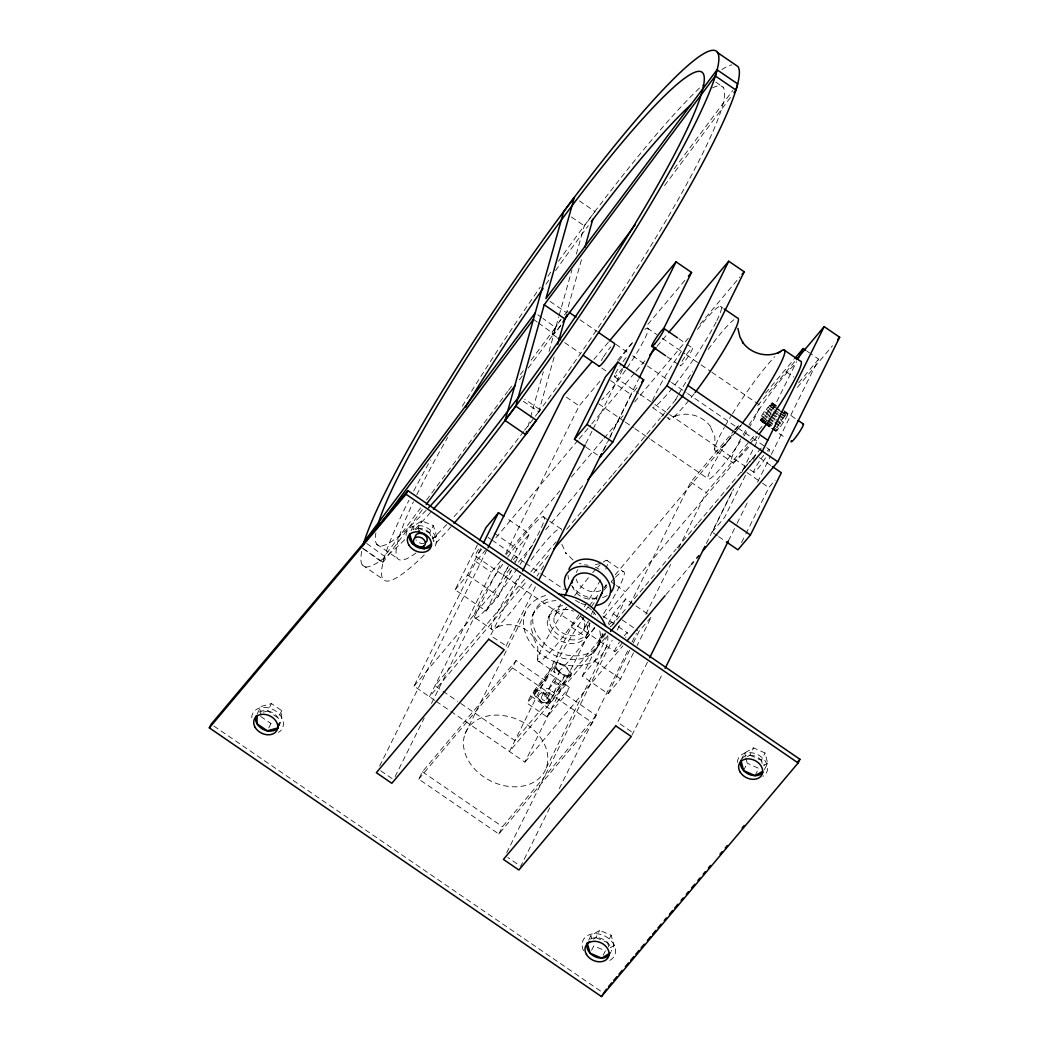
<?xml version="1.0" encoding="UTF-8"?>
<svg xmlns="http://www.w3.org/2000/svg" width="1049" height="1049" viewBox="0 0 1049 1049"><rect width="100%" height="100%" fill="white"/><g stroke="black" fill="none" stroke-linecap="round" stroke-linejoin="round"><path stroke-width="0.75" stroke-dasharray="5 3.75" d="M260.677 715.012L260.886 706.475L271.455 703.591L281.775 710.658L281.525 720.611L279.349 725.016M537.691 659.887L537.822 647.613L532.918 636.323L533.757 637.504C525.601 625.506 508.372 621.113 495.508 627.918L498.799 626.214L495.889 627.918M714.762 449.378L714.894 437.118L709.989 425.815L710.829 427.009C702.673 414.998 685.43 410.605 672.579 417.41L675.871 415.706L672.96 417.41M764.223 423.285C754.519 418.682 768.563 407.733 772.326 402.764L776.404 405.714M760.355 420.623L767.92 411.641L772.326 402.764M777.466 426.812C777.925 425.251 789.897 408.009 787.17 415.955C785.557 418.59 777.388 433.08 775.84 430.064M362.403 548.089L382.688 562.697L384.485 556.272L420.649 507.9M528.224 368.055L553.728 333.949L555.524 327.511L542.844 318.385M527.909 426.733L530.112 418.879M530.558 417.305L543.33 371.792M549.047 351.389L558.737 316.864M559.183 315.29L571.954 269.777M576.347 254.081L584.28 225.837L594.967 211.531L579.494 200.923M538.583 412.506L554.278 356.568M581.434 259.798L566.578 312.733L547.224 299.476M257.254 713.805L260.886 706.475M263.286 712.153L267.823 710.92L271.455 703.591M268.78 727.901L270.957 723.508L273.973 722.682M281.775 710.658L278.142 717.988L267.823 710.92M411.011 530.768L413.188 526.375L421.711 520.842L433.355 525.549L436.502 535.79L433.591 541.651M415.601 529.771L418.066 528.172L421.711 520.842M430.628 535.816L429.723 532.879L433.355 525.549M511.479 570.105L498.537 596.186L486.054 611.016L455.096 589.8L477.387 544.903M455.096 589.8L467.579 574.97L481.242 547.447M434.824 700.391L414.014 686.125L475.853 561.556L485.333 550.292M379.62 766.098L486.566 550.659M500.806 560.9L491.325 572.164L429.487 696.733L527.477 580.359M395.093 776.706L424.202 718.08M431.467 703.433L501.317 562.736M505.684 553.938L579.153 405.911L602.06 378.728M486.054 611.016L508.345 566.106M511.217 560.31L516.973 548.732L529.457 533.902L506.575 518.219M515.072 562.867L529.457 533.902M565.804 694.661L596.147 715.457L592.515 722.787L498.852 834.007L418.748 779.119L422.393 771.789L516.042 660.555L545.782 680.932L527.044 703.184L547.08 716.9L565.804 694.661L569.45 687.331L549.414 673.602L530.689 695.854L527.044 703.184M520.383 575.468L490.552 635.55L506.234 645.922M585.866 443.557L592.41 430.365M593.131 428.91L622.962 368.815M506.038 646.158L535.855 586.076M602.795 451.24L607.161 442.442M610.072 436.581L638.448 379.423M603.857 449.693L608.892 439.557M609.6 438.102L631.183 394.647L637.425 387.238M465.087 733.762L525.116 612.852M532.289 615.894L534.111 612.223M418.748 779.119L512.41 667.885L516.042 660.555M548.05 618.136L549.86 614.478M554.488 616.432L561.031 603.241M580.687 615.802L571.299 626.961L509.46 751.53L607.45 635.156M545.782 680.932L549.414 673.602M541.704 696.667L545.349 689.337M548.666 689.009L552.312 681.693L559.51 672.343L564.664 675.884L560.074 685.141L553.833 692.55L548.666 689.009L554.908 681.601L559.51 672.343M546.883 699.473A2.95 2.242 26.4 0 0 543.972 695.684A2.95 2.242 26.4 0 0 542.031 699.054A2.95 2.242 26.4 0 0 546.883 699.473L550.515 692.143A2.95 2.242 26.4 0 0 547.604 688.354A2.95 2.242 26.4 0 0 545.664 691.724A2.95 2.242 26.4 0 0 550.515 692.143M584.096 628.98L587.728 621.664M591.361 614.334L592.816 611.397M604.46 587.951L605.916 585.014A16.102 12.234 26.4 0 1 604.303 587.781M553.833 692.55L557.465 685.22L564.664 675.884M586.902 634.606L588.712 630.947M547.08 716.9L550.712 709.583L569.45 687.331M450.808 711.353L524.933 762.138L586.771 637.569L596.173 626.41M498.852 834.007L502.497 826.691L596.147 715.457M633.517 652.806L620.575 678.873L608.079 693.704L582.287 676.028L603.136 634.029M608.171 623.88L613.206 613.744L625.689 598.913L634.724 605.103M599.018 644.191L600.841 640.519M582.287 676.028L594.77 661.198L607.004 636.573M612.747 624.994L625.689 598.913M546.175 768.143L606.191 647.22M506.68 852.811L612.183 640.296M617.271 630.043L620.903 622.713M629.636 605.129L690.753 482.016L733.264 431.519M549.807 807.717L520.71 866.343L507.808 857.505M559.261 788.664L628.377 649.436M632.023 642.106L636.389 633.321M645.843 614.268L670.573 564.428M678.585 548.312L706.226 492.624L749.288 441.472M608.079 693.704L629.649 650.249M633.255 643.011L638.998 631.419L651.495 616.589L637.11 645.568M647.456 662.168L617.625 722.263L633.098 732.871M706.383 543.461L732.569 490.696M742.758 470.175L753.667 448.198M754.401 446.73L759.489 436.463M768.943 417.41L796.597 361.721M717.293 535.698L712.14 532.158L733.71 488.703M741.617 472.771L743.059 469.873M745.485 475.315L724.623 517.327L712.14 532.158M753.392 459.383L755.542 455.043L744.095 468.641M631.891 735.31L662.929 672.776M728.412 540.878L736.411 524.749M737.132 523.281L748.055 501.304M757.509 482.252L770.609 455.869M771.33 454.401L818.613 359.138L810.877 353.841M741.525 542.595L745.131 535.344M745.839 533.902L768.851 487.549L775.093 480.127M588.725 940.048L590.902 935.656L599.608 930.319L611.187 935.236L614.071 945.477L611.161 951.338M593.485 939.17L595.976 937.649L599.608 930.319M591.61 950.302L593.786 945.896L605.365 950.814L603.188 955.206M608.787 946.945L607.555 942.566L611.187 935.236M741 760.276L744.646 752.946L753.562 747.858L765.049 752.998L767.619 763.252L763.974 770.582M747.36 756.644L749.93 755.188L753.562 747.858M743.571 770.53L747.203 763.2L745.734 757.339M762.151 763.305L761.417 760.328L765.049 752.998M755.057 775.67L758.689 768.353L747.203 763.2M426.51 500.058L507.637 391.565M508.608 390.254L511.545 386.334M520.343 374.572L523.281 370.651M531.096 360.187L555.524 327.511M674.114 168.902L732.779 90.45M382.688 562.697L423.258 508.437M519.386 379.869L522.336 375.935M664.568 185.529L732.032 95.302M523.621 431.519L497.2 465.861A286.679 33.935 -55.6 0 1 452.696 518.127M524.605 430.247L534.387 417.515M535.37 416.243L540.261 409.884L524.775 399.276M533.679 691.265L555.262 663.204M534.951 692.13L556.442 664.214M548.312 702.41A8.497 3.567 37.6 0 0 541.35 692.314A8.497 3.567 37.6 0 0 536.091 695.998A8.497 3.567 37.6 0 0 548.312 702.41L569.791 674.494M549.479 703.42A10.057 4.222 37.6 0 0 541.245 691.461A10.057 4.222 37.6 0 0 535.016 695.828A10.057 4.222 37.6 0 0 549.479 703.42L571.076 675.372M523.267 401.243L538.753 411.837L540.261 409.884M593.865 359.466L608.433 342.158M617.664 360.187L633.268 341.646M647.849 324.338L685.312 279.847M495.875 537.77L578.051 440.174M579.114 438.915L590.705 425.147M591.754 423.901L634.96 372.592M636.009 371.346L645.489 360.082M657.08 346.314L667.623 333.805M506.077 554.633L559.812 490.814M571.403 477.059L603.018 439.518M604.067 438.259L623.04 415.732M634.632 401.977L688.367 338.145M699.958 324.39L739.991 276.831M414.014 686.125L510.955 570.997M518.324 562.238L534.125 543.474M545.716 529.706L583.65 484.651M524.513 579.376L434.942 685.744L441.603 690.308M530.833 571.862L556.114 541.835M566.657 529.325L590.889 500.543M591.938 499.285L611.96 475.512M613.022 474.253L660.437 417.948M661.486 416.702L678.349 396.679M533.797 572.846L549.61 554.082M734.3 430.287L739.493 424.124M765.547 393.178L793.739 359.702M585.906 609.6L588.004 607.122M589.04 605.876L598.441 594.717M604.709 587.283L606.794 584.804M615.199 574.813L733.395 434.443M734.444 433.198L741.84 424.425M757.666 405.622L795.404 360.804M750.35 440.226L757.693 431.493M758.742 430.247L767.147 420.269M798.656 382.846L818.613 359.138M603.477 617.73L748.868 445.051M749.93 443.806L756.25 436.279M797.41 387.396L832.46 345.777M605.522 632.927L514.915 740.542L458.938 702.187M610.793 626.659L627.656 606.65M628.705 605.391L676.12 549.086M677.182 547.827L697.192 524.054M698.254 522.795L745.669 466.49M746.718 465.245L761.469 447.713M524.933 762.138L622.922 645.764M666.128 594.455L690.36 565.673M432.857 538.163L436.502 535.79M610.348 947.758L614.071 945.477M763.79 765.429L767.619 763.252M600.343 563.483L593.406 565.109M433.263 540.825A12.601 9.585 26.4 0 0 429.906 533.076L427.454 530.991A12.601 9.585 26.4 0 0 418.328 528.172L415.391 528.578A12.601 9.585 26.4 0 0 412.86 529.666M588.056 565.227L584.503 564.768M579.35 563.313L581.041 563.903M418.066 528.172L429.723 532.879M595.976 937.649L607.555 942.566M749.93 755.188L761.417 760.328M715.824 82.11L723.561 87.408M807.009 351.179L809.592 352.949M720.309 306.269L722.931 308.065M571.377 216.986L584.28 225.837M786.16 371.779L793.896 377.089M678.847 338.709L685.6 343.338M686.951 344.269L692.366 347.966M783.931 410.723L795.548 418.682M771.71 403.091L776.876 406.619M784.613 411.929L787.196 413.686M772.313 403.944L776.181 406.592M783.918 411.89L787.799 414.539M770.74 403.996L774.608 406.645M775.893 407.523L779.761 410.172M781.059 411.064L786.212 414.591M771.697 405.347L775.565 407.995M776.85 408.887L780.718 411.536M782.003 412.414L787.17 415.955M769.455 405.425L774.621 408.953M782.357 414.263L784.94 416.033M770.7 407.182L773.283 408.953M774.568 409.844L778.437 412.493M779.735 413.372L786.186 417.79M767.973 407.274L773.126 410.815M774.411 411.693L778.292 414.355M779.577 415.234L783.446 417.882M769.415 409.333L771.998 411.103M773.283 411.982L777.152 414.643M778.45 415.522L784.888 419.941M766.373 409.438L771.526 412.978M772.811 413.857L781.846 420.046M647.364 328.062L656.766 334.5M662.129 338.184L684.945 353.815M686.282 354.732L699.709 363.937M701.047 364.855L710.448 371.294M711.786 372.211L758.755 404.403A45.173 5.35 -55.6 0 1 748.212 429.238M767.92 411.641L770.504 413.411M771.789 414.303L775.657 416.951M780.823 420.479L783.393 422.249M764.76 411.746L769.927 415.286M771.212 416.165L775.08 418.826M776.378 419.705L780.246 422.354M766.321 413.962L770.189 416.61M771.474 417.489L775.342 420.151M776.64 421.029L781.793 424.57M763.266 414.067L768.432 417.594M769.717 418.485L773.585 421.134M774.87 422.013L778.751 424.661M764.721 416.112L767.291 417.882M768.589 418.774L773.742 422.301M775.041 423.193L780.194 426.72M761.98 416.204L767.147 419.744M768.432 420.623L773.585 424.163M763.226 417.974L767.094 420.623M768.379 421.514L773.546 425.042M774.831 425.933L778.699 428.582M760.997 418.053L766.15 421.58M767.448 422.472L772.602 426.012M761.954 419.403L765.822 422.052M767.107 422.944L772.261 426.471M773.559 427.363L777.427 430.011M760.368 419.456L764.236 422.104M765.534 422.996L771.972 427.415M760.971 420.308L764.839 422.957M766.124 423.848L771.29 427.376M772.575 428.267L776.444 430.916M760.158 420.334L764.026 422.996M765.311 423.875L770.464 427.415M771.762 428.294L775.631 430.942M666.876 356.568L680.395 365.826M765.521 424.163L770.674 427.704M771.959 428.582L786.147 438.312M579.992 319.788L597.248 331.602M615.776 344.308L629.964 354.024M632.652 355.86L646.04 365.039M647.377 365.957L670.154 381.561M671.491 382.479L686.216 392.575M687.567 393.493L765.245 446.73M766.583 447.648L769.258 449.483M759.41 457.692L771.028 465.651M552.744 334.447L556.731 337.175M564.69 342.63L580.608 353.539M601.759 368.042L606.912 371.569M614.648 376.879L638.762 393.401M640.1 394.319L653.501 403.498M654.838 404.416L668.226 413.594M669.564 414.512L748.593 468.667M749.93 469.585L753.956 472.338M652.439 407.537L665.551 416.519M666.862 417.41L669.485 419.207M715.916 451.031L732.412 462.334M746.927 472.522L761.115 482.238M762.4 483.13L768.851 487.549M610.544 380.512L631.183 394.647M598.599 403.76L624.089 421.226M625.44 422.157L633.491 427.664M634.829 428.595L649.593 438.705M650.931 439.623L708.652 479.17M690.753 482.016L706.226 492.624M566.263 397.073L579.153 405.911M718.591 536.577L725.043 540.996M586.076 447.215L597.681 455.174M543.238 516.777L548.483 520.37M549.794 521.261L560.284 528.447M606.715 560.271L623.211 571.574M611.213 581.972L615.081 584.621M616.366 585.499L625.401 591.688M636.009 605.981L650.196 615.711M613.206 613.744L620.942 619.054M622.241 619.933L637.713 630.541M494.092 533.049L516.973 548.732M488.06 537.363L490.762 539.212M492.112 540.143L524.434 562.29M525.759 563.208L540.419 573.252M541.756 574.157L564.414 589.695M602.847 616.025L617.035 625.755M618.333 626.633L627.354 632.822M478.541 549.243A11.342 1.337 -55.6 0 0 475.472 556.14L614.766 651.599A11.342 1.337 -55.6 0 0 622.726 642.158M475.853 561.556L491.325 572.164M571.299 626.961L586.771 637.569M594.77 661.198L620.575 678.873M467.579 574.97L498.537 596.186M376.722 544.208L397.361 558.356M475.367 618.031L492.414 629.715M538.845 661.539L555.341 672.829M363.688 548.968L383.042 562.225A312.038 36.925 -55.6 0 1 408.953 500.281M554.908 681.601L560.074 685.141M552.312 681.693L557.465 685.22M362.298 565.031L382.937 579.179M512.41 667.885L592.515 722.787M530.689 695.854L550.712 709.583M442.94 691.225L457.6 701.27M436.148 701.296L449.483 710.435M422.393 771.789L502.497 826.691M380.748 770.805L392.352 778.751M260.637 716.428L270.957 723.508M213.865 726.039L600.553 991.03M537.783 314.726L541.586 317.467M533.443 319.329L537.245 322.069M538.504 322.987L553.728 333.949M366.744 543.487L384.485 556.272M573.029 559.996L565.385 552.482L566.224 553.675L561.726 544.09M413.188 526.375L414.093 529.299M590.902 935.656L591.728 938.58M418.328 528.172L419.062 530.794M744.646 752.946L745.367 755.883M644.807 329.399A45.173 5.35 -55.6 0 1 626.437 368.894M625.597 370.113A45.173 5.35 -55.6 0 1 601.693 399.905M619.028 360.79A45.173 5.35 -55.6 0 1 634.514 340.178M601.261 360.62A13.807 1.639 -55.6 0 1 602.9 357.866M603.516 356.896A13.807 1.639 -55.6 0 1 610.82 346.813M590.495 939.143A12.601 9.585 26.4 0 1 610.557 947.653M259.221 712.127A12.601 9.585 26.4 0 1 273.815 713.464A12.601 9.585 26.4 0 1 279.152 725.79M583.532 950.696A17.492 13.296 26.4 0 1 591.203 934.135A17.492 13.296 26.4 0 1 613.285 943.497A17.492 13.296 26.4 0 1 608.171 961.146M251.708 717.7A16.574 12.601 26.4 0 1 273.946 709.989A16.574 12.601 26.4 0 1 278.562 732.386M406.029 535.37A15.866 12.063 26.4 0 1 425.435 527.083A15.866 12.063 26.4 0 1 434.207 547.316M737.381 762.4A15.774 11.998 26.4 0 1 758.558 755.057A15.774 11.998 26.4 0 1 762.951 776.391M742.168 758.361A12.601 9.585 26.4 0 1 749.615 755.188L752.736 755.477A12.601 9.585 26.4 0 1 761.194 760.092L763.056 762.544A12.601 9.585 26.4 0 1 764.196 765.18M607.777 635.432A44.084 33.529 26.4 0 1 573.501 665.879A44.084 33.529 26.4 0 1 525.431 633.281A44.084 33.529 26.4 0 1 548.116 594.967M599.779 630.869A36.282 27.589 26.4 0 1 573.265 659.559A36.282 27.589 26.4 0 1 532.013 631.078A36.282 27.589 26.4 0 1 555.904 600.592M602.205 633.334A36.282 27.589 26.4 0 1 549.479 647.731A36.282 27.589 26.4 0 1 550.725 598.048M587.978 606.86A36.282 27.589 26.4 0 1 591.479 609.928M592.541 611.016A36.282 27.589 26.4 0 1 597.917 618.058M582.064 617.428A21.124 16.063 26.4 0 1 576.439 643.063A21.124 16.063 26.4 0 1 547.486 625.283A21.124 16.063 26.4 0 1 570.525 610.348M597.143 597.799A16.102 12.234 26.4 0 1 572.518 586.378M580.412 615.894A16.102 12.234 26.4 0 1 575.508 635.55A16.102 12.234 26.4 0 1 553.911 620.746A16.102 12.234 26.4 0 1 573.58 611.213M585.499 604.814A24.14 18.358 26.4 0 1 581.041 603.306M579.612 602.651A24.14 18.358 26.4 0 1 575.508 600.277M607.122 595.504A24.14 18.358 26.4 0 1 602.257 597.576M596.632 598.376A24.14 18.358 26.4 0 1 571.639 585.486M568.676 579.205A24.14 18.358 26.4 0 1 568.034 575.363M600.775 590.469A16.102 12.234 26.4 0 1 576.15 579.048M576.321 572.466A16.102 12.234 26.4 0 1 577.933 569.712M595.412 567.247A16.102 12.234 26.4 0 1 599.097 569.266M746.573 431.9A45.173 5.35 -55.6 0 1 741.931 439.125M740.319 441.563A45.173 5.35 -55.6 0 1 707.996 478.882A45.173 5.35 -55.6 0 1 733.802 432.332M735.729 429.657A45.173 5.35 -55.6 0 1 739.571 424.504M622.28 368.343A13.807 1.639 -55.6 0 1 614.675 375.385M615.475 373.575A13.807 1.639 -55.6 0 1 620.287 365.524M623.027 361.617A13.807 1.639 -55.6 0 1 626.292 357.421M767.225 451.057A13.807 1.639 -55.6 0 1 768.445 452.788M765.534 457.889A13.807 1.639 -55.6 0 1 753.759 472.247A13.807 1.639 -55.6 0 1 763.685 455.253M560.376 325.924A13.807 1.639 -55.6 0 1 552.482 334.08A13.807 1.639 -55.6 0 1 560.428 320.142M564.388 315.002A13.807 1.639 -55.6 0 1 568.06 311.605M588.935 622.306A21.124 16.063 26.4 0 1 574.118 639.89A21.124 16.063 26.4 0 1 549.65 623.119A21.124 16.063 26.4 0 1 564.454 605.535M424.111 543.33A6.294 4.786 26.4 0 1 415.928 539.855M712.52 87.906A286.679 33.935 -55.6 0 1 538.74 411.851M446.782 524.448A286.679 33.935 -55.6 0 1 432.713 538.622M415.994 552.98A286.679 33.935 -55.6 0 1 413.424 501.828M416.794 494.826A286.679 33.935 -55.6 0 1 447.7 437.381M545.952 284.24A286.679 33.935 -55.6 0 1 549.768 278.798M555.524 270.668A286.679 33.935 -55.6 0 1 588.305 225.692M560.9 325.151A13.807 1.639 -55.6 0 1 552.22 334.356A13.807 1.639 -55.6 0 1 561.425 318.778M413.673 491.129A312.038 36.925 -55.6 0 1 430.536 460.105M462.321 406.147A312.038 36.925 -55.6 0 1 540.287 287.085M547.893 276.228A312.038 36.925 -55.6 0 1 550.751 272.163M558.435 261.332A312.038 36.925 -55.6 0 1 702.699 85.061M721.764 69.601A312.038 36.925 -55.6 0 1 731.861 64.854M430.549 512.397A311.802 36.899 -55.6 0 1 414.709 529.575M404.691 539.75A311.802 36.899 -55.6 0 1 361.971 550.201M451.188 526.546A311.802 36.899 -55.6 0 1 434.194 544.929M424.281 554.921A311.802 36.899 -55.6 0 1 383.121 562.12M426.143 510.299A286.679 33.935 -55.6 0 1 375.909 532.971M513.42 559.602A11.342 1.337 -55.6 0 1 514.731 561.451M510.116 568.571A11.342 1.337 -55.6 0 1 503.69 575.521A11.342 1.337 -55.6 0 1 508.477 566.25M590.089 623.368A11.342 1.337 -55.6 0 1 583.65 630.318A11.342 1.337 -55.6 0 1 588.45 621.047M593.38 614.399A11.342 1.337 -55.6 0 1 594.731 612.891M608.866 625.007A11.342 1.337 -55.6 0 1 610.164 626.856M605.561 633.976A11.342 1.337 -55.6 0 1 599.294 640.991A11.342 1.337 -55.6 0 1 602.349 634.094M481.74 549.125A11.342 1.337 -55.6 0 1 475.472 556.14M624.339 635.615A11.342 1.337 -55.6 0 1 625.65 637.464M614.766 651.599A11.342 1.337 -55.6 0 1 619.408 642.263M682.02 361.407A10.792 1.272 -55.6 0 1 692.196 348.006A10.792 1.272 -55.6 0 1 685.81 359.899A10.792 1.272 -55.6 0 1 681.024 363.256M697.533 329.347A61.183 7.238 -55.6 0 1 716.703 320.889M716.113 322.056A61.183 7.238 -55.6 0 1 673.288 386.884M672.343 388.064A61.183 7.238 -55.6 0 1 653.343 407.314M652.517 400.902A61.183 7.238 -55.6 0 1 681.929 350.589M757.129 436.751A61.183 7.238 -55.6 0 1 753.261 441.695M748.671 447.294A61.183 7.238 -55.6 0 1 740.83 438.679M743.112 434.706A61.183 7.238 -55.6 0 1 746.337 429.29M748.907 425.094A61.183 7.238 -55.6 0 1 796.807 362.875M740.633 425.448A61.183 7.238 -55.6 0 1 736.765 430.392M735.821 431.572A61.183 7.238 -55.6 0 1 724.334 427.376M725.134 425.973A61.183 7.238 -55.6 0 1 730.694 416.597M732.425 413.791A61.183 7.238 -55.6 0 1 774.765 356.699M694.202 393.637A61.183 7.238 -55.6 0 1 668.331 417.568M675.661 399.643A61.183 7.238 -55.6 0 1 677.903 395.565M678.703 394.162A61.183 7.238 -55.6 0 1 692.72 371.516M708.141 349.487A61.183 7.238 -55.6 0 1 733.88 319.748M603.254 562.08A61.183 7.238 -55.6 0 1 604.526 571.928M600.539 579.848A61.183 7.238 -55.6 0 1 587.781 601.365M586.942 602.677A61.183 7.238 -55.6 0 1 583.493 607.961M579.061 614.557A61.183 7.238 -55.6 0 1 538.255 661.408A61.183 7.238 -55.6 0 1 566.512 607.24M574.747 595.557A61.183 7.238 -55.6 0 1 590.456 575.311M592.659 572.728A61.183 7.238 -55.6 0 1 595.793 569.227M597.694 567.207A61.183 7.238 -55.6 0 1 600.146 564.768M615.435 577.238A61.183 7.238 -55.6 0 1 602.585 615.291M594.639 627.184A61.183 7.238 -55.6 0 1 554.593 672.593A61.183 7.238 -55.6 0 1 583.913 617.218M591.243 606.86A61.183 7.238 -55.6 0 1 596.711 599.477M604.237 589.879A61.183 7.238 -55.6 0 1 606.938 586.614M611.265 581.644A61.183 7.238 -55.6 0 1 614.189 578.51M507.624 557.163A61.183 7.238 -55.6 0 1 543.841 516.908A61.183 7.238 -55.6 0 1 520.016 564.467M517.38 568.414A61.183 7.238 -55.6 0 1 474.948 617.979A61.183 7.238 -55.6 0 1 503.035 563.746M543.788 565.686A61.183 7.238 -55.6 0 1 537.062 576.15M531.712 584.07A61.183 7.238 -55.6 0 1 491.745 629.531A61.183 7.238 -55.6 0 1 520.081 575.429M531.069 559.982A61.183 7.238 -55.6 0 1 561.451 530.099M468.654 761.049A44.084 33.529 26.4 0 0 541.743 775.696A44.084 33.529 26.4 0 0 506.497 716.1A44.084 33.529 26.4 0 0 468.654 761.049M539.448 700.168A6.294 4.786 26.4 0 0 549.833 701.073A6.294 4.786 26.4 0 0 543.605 692.969A6.294 4.786 26.4 0 0 539.448 700.168M555.931 668.646A10.057 4.222 37.6 0 0 570.407 676.251A10.057 4.222 37.6 0 0 562.159 664.292A10.057 4.222 37.6 0 0 555.931 668.646M557.006 668.816A8.497 3.567 37.6 0 0 569.227 675.241A8.497 3.567 37.6 0 0 562.264 665.132A8.497 3.567 37.6 0 0 557.006 668.816"/><path stroke-width="1.5" d="M257.215 715.221L257.005 723.758L267.325 730.825L277.893 727.94L277.998 723.679M363.124 545.519L364.2 541.651L535.239 312.904M717.346 52.45L737.985 66.585A312.038 36.925 -55.6 0 1 536.721 419.862L525.706 434.574L505.067 420.439L563.641 211.688L574.341 197.382L545.939 298.598L717.031 69.772L737.67 83.907L735.939 90.07L733.985 92.692M505.067 420.439L515.767 406.133L544.208 304.761L715.3 75.934L717.031 69.772M525.706 434.574L526.585 431.441M557.766 344.138L564.847 318.896L635.235 224.761M584.922 247.341L592.79 219.32M209.341 727.862L211.164 724.19L407.851 490.604L799.941 759.292L798.132 762.964L601.444 996.55L209.341 727.862L406.029 494.263L407.851 490.604M479.537 540.55L486.015 527.516L498.498 512.686L503.887 516.37M483.405 543.107L498.498 512.686M488.021 547.735L563.68 395.303L591.78 361.931M584.778 446.336L574.459 439.256L605.378 376.971L617.874 362.141L643.666 379.817L612.747 442.101L600.264 456.931L601.693 454.047M574.459 439.256L586.955 424.425L617.874 362.141M522.572 571.062L585.132 445.025M623.696 367.347L676.081 261.83L691.553 272.438L663.178 329.596M538.766 580.215L601.339 454.165M639.169 377.955L654.445 347.18M587.873 479.655L666.889 385.796L728.74 261.227L744.213 271.822L682.375 396.404L553.82 549.073M564.677 595.924L572.675 579.795M593.55 609.928L602.283 592.344M649.633 657.775L704.928 546.385M798.053 358.797L803.141 348.53L805.724 350.3M703 550.659L777.82 461.809L839.659 337.24L824.173 326.632L762.335 451.201L610.61 631.406M665.105 668.383L728.412 540.878M726.328 541.887L737.932 549.833L750.428 535.003L781.348 472.719L772.313 466.53M601.444 996.55L606.414 989.141M379.987 524.552L533.443 319.329M426.196 504.503L515.465 385.114M433.407 509.198A311.802 36.899 -55.6 0 0 515.754 406.147L516.082 405.727A312.038 36.925 -55.6 0 0 716.952 70.558A312.038 36.925 -55.6 0 0 567.745 206.129A312.038 36.925 -55.6 0 0 363.347 544.497M609.469 340.925L676.081 261.83M688.432 276.136L691.553 272.438M649.711 355.073L656.031 347.573M668.672 332.546L728.74 261.227M641.582 382.295L643.666 379.817M742.102 274.327L744.213 271.822M794.788 358.456L803.141 348.53M796.427 359.584L824.173 326.632M837.6 339.679L839.659 337.24M627.145 640.755L665.066 595.701M691.409 564.428L693.52 561.923M696.68 558.16L698.791 555.668M608.512 986.637L611.672 982.887M613.77 980.395L616.93 976.645M619.028 974.154L622.188 970.404M625.348 966.654L628.495 962.903M630.606 960.412L633.753 956.662M635.864 954.157L639.025 950.42M641.123 947.916L644.283 944.166M647.43 940.429L650.59 936.678M652.688 934.174L655.848 930.424M657.946 927.932L661.106 924.182M664.266 920.432L666.364 917.941M669.524 914.19L672.671 910.44M674.782 907.949L677.929 904.199M681.089 900.448L683.201 897.957M686.348 894.207L688.459 891.702M691.606 887.952L694.766 884.215M697.926 880.465L700.024 877.961M703.184 874.223L705.282 871.719M708.442 867.969L710.54 865.477M720.007 854.227L722.105 851.736M725.265 847.985L727.377 845.481M742.089 828.002L744.2 825.497M797.843 761.797L799.941 759.292M431.624 543.92L424.347 548.64L412.69 543.933L409.569 533.771M610.439 952.807L601.733 958.143L590.154 953.226L587.27 942.985L589.761 941.464M762.649 771.343L755.057 775.67L743.571 770.53L741.014 760.328M778.883 352.464L777.401 353.277L780.692 351.559M779.066 352.32C766.399 358.063 750.271 353.434 742.443 341.974L743.282 343.167L739.899 336.939L737.893 328.363M409.149 536A12.601 9.585 26.4 0 0 412.506 543.736L414.971 545.821A12.601 9.585 26.4 0 0 424.084 548.653L427.022 548.247A12.601 9.585 26.4 0 0 431.532 545.48M715.3 75.934L735.939 90.07M724.243 308.97L737.355 317.952A61.183 7.238 -55.6 0 1 695.081 392.483M783.787 349.763L800.282 361.066A61.183 7.238 -55.6 0 1 758.899 434.43M663.991 328.521L677.497 337.778M798.119 420.439L803.285 423.98M652.019 346.38L665.525 355.65M687.829 385.416L767.789 440.213M569.384 312.51L576.019 317.06M598.573 332.52L614.491 343.429A13.807 1.639 -55.6 0 1 607.83 356.267A13.807 1.639 -55.6 0 1 598.913 365.891M666.889 385.796L777.82 461.809M544.208 304.761L564.847 318.896M558.055 338.093L560.704 339.902M583.257 355.362L599.176 366.271M728.491 519.976L750.428 535.003M586.955 424.425L612.747 442.101M515.767 406.133L536.406 420.269A311.802 36.899 -55.6 0 1 454.033 523.333M406.029 494.263L798.132 762.964M419.062 530.794L419.77 533.285M423.35 546.031L424.084 548.653M609.167 954.97A12.601 9.585 26.4 0 1 594.009 956.164A12.601 9.585 26.4 0 1 587.27 942.985M277.893 727.94A12.601 9.585 26.4 0 1 262.722 729.147A12.601 9.585 26.4 0 1 255.982 715.969M762.807 772.497A12.601 9.585 26.4 0 1 755.372 775.67L752.238 775.381A12.601 9.585 26.4 0 1 743.793 770.766L741.918 768.314A12.601 9.585 26.4 0 1 740.909 760.525M558.645 594.219A44.084 33.529 26.4 0 1 605.771 626.515M572.072 582.982A16.102 12.234 26.4 0 1 591.767 574.577A16.102 12.234 26.4 0 1 600.657 595.111M567.234 591.597A24.14 18.358 26.4 0 1 577.225 567.011A24.14 18.358 26.4 0 1 608.617 582.208A24.14 18.358 26.4 0 1 595.884 605.47M568.925 569.332A24.14 18.358 26.4 0 1 600.395 562.88A24.14 18.358 26.4 0 1 610.885 592.292M567.247 314.897A13.807 1.639 -55.6 0 1 564.336 320.011M415.181 537.206A6.294 4.786 26.4 0 1 423.626 534.269A6.294 4.786 26.4 0 1 425.383 542.779M376.827 528.63A286.679 33.935 -55.6 0 1 561.608 219.687A286.679 33.935 -55.6 0 1 702.83 88.811A286.679 33.935 -55.6 0 1 518.114 397.702L519.622 395.748L476.561 451.726A286.679 33.935 -55.6 0 1 428.49 507.821M465.428 407.379A286.679 33.935 -55.6 0 1 543.107 288.318M591.321 221.667A286.679 33.935 -55.6 0 1 691.134 104.402M567.339 314.503A13.807 1.639 -55.6 0 1 566.25 316.654M564.742 319.276A13.807 1.639 -55.6 0 1 562.92 322.174M802.669 424.294A10.792 1.272 -55.6 0 1 798.079 434.024A10.792 1.272 -55.6 0 1 791.326 440.672M780.312 351.572A61.183 7.238 -55.6 0 1 778.161 368.304A61.183 7.238 -55.6 0 1 742.417 423.127M488.742 639.221L376.342 772.693L391.828 783.301L504.215 649.829L488.742 639.221M615.802 725.921L503.415 859.406L518.888 870.014L631.288 736.529L615.802 725.921M255.182 727.429A12.601 9.585 26.4 0 0 276.071 731.612A12.601 9.585 26.4 0 0 266 714.579A12.601 9.585 26.4 0 0 255.182 727.429M408.822 544.956A12.601 9.585 26.4 0 0 429.71 549.138A12.601 9.585 26.4 0 0 419.639 532.118A12.601 9.585 26.4 0 0 408.822 544.956M740.109 771.985A12.601 9.585 26.4 0 0 760.984 776.168A12.601 9.585 26.4 0 0 750.914 759.135A12.601 9.585 26.4 0 0 740.109 771.985M586.47 954.446A12.601 9.585 26.4 0 0 607.345 958.629A12.601 9.585 26.4 0 0 597.287 941.596A12.601 9.585 26.4 0 0 586.47 954.446M414.106 543.513A6.294 4.786 26.4 0 0 424.543 545.611A6.294 4.786 26.4 0 0 419.508 537.088A6.294 4.786 26.4 0 0 414.106 543.513M654.891 343.731A10.792 1.272 -55.6 0 0 664.187 328.809A10.792 1.272 -55.6 0 0 654.93 339.81A10.792 1.272 -55.6 0 0 654.891 343.731"/></g></svg>
